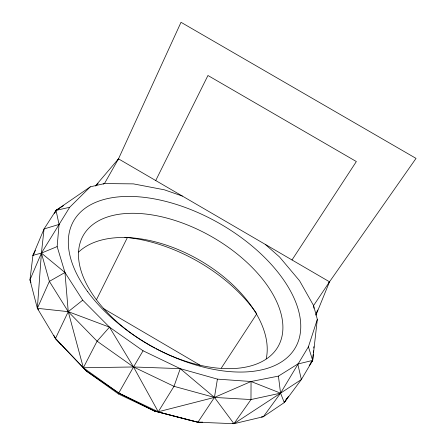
<?xml version="1.0" encoding="UTF-8"?>
<svg xmlns="http://www.w3.org/2000/svg" width="446" height="446" viewBox="0 0 446 446"><rect width="100%" height="100%" fill="white"/><g stroke="black" fill="none" stroke-linecap="round" stroke-linejoin="round"><path stroke-width="0.67" d="M265.208 244.347L279.475 256.902L299.556 280.757L313.571 305.56L317.329 319.336L312.674 360.413L297.783 364.031L278.421 376.117L251.053 381.508L250.975 399.555L233.949 423.7L197.924 422.211L190.269 420.422L154.288 410.961L118.547 394.019L86.513 371.139L55.443 338.531L37.352 308.314L29.966 279.865L32.943 255.352L44.054 228.965L56.018 210.378L90.298 186.829L104.47 183.568L133.393 183.875L164.345 189.801L182.392 196.084M202.696 422.133L197.924 422.211L154.288 410.961L118.748 393.038L86.513 371.139L83.341 367.755L68.244 311.659L64.96 272.5L57.144 246.593L59.067 224.422L56.018 210.378L63.477 205.645M313.22 354.219L312.674 360.413L301.368 379.524L284.275 402.587L263.357 416.72L233.949 423.7L232.6 423.466M313.343 352.842L313.527 350.773M313.772 348.025L313.895 346.648M35.474 250.423L32.943 255.352L41.417 253.099L64.96 272.5L82.727 300.18L109.493 327.158L143.06 350.779L180.256 368.652L217.414 379.122L214.442 397.419L197.924 422.211L154.288 410.961M118.547 394.019L118.748 393.038L133.521 366.969L143.06 350.779M261.311 416.982L263.357 416.72L280.567 393.16L308.415 346.787L317.329 319.336M315.974 314.558L317.48 310.003M83.341 367.755L133.521 366.969L180.256 368.652L174.001 386.325L158.263 411.781L118.748 393.038L83.341 367.755L97.089 341.184L109.493 327.158L133.521 366.969L158.263 411.781L214.442 397.419L251.053 381.508L280.567 393.16L284.275 402.587L288.551 396.232M315.902 315.238L329.516 281.816L118.491 158.848L95.505 185.826M55.215 212.268L56.018 210.378L58.504 209.152M117.917 160.103L181.015 22.3L416.034 158.386L328.323 283.511M96.498 299.667L127.4 237.512M155.721 180.546L207.947 75.497L356.354 161.547L292.007 259.957M54.44 213.456L56.018 210.378L69.682 207.284L90.298 186.829M118.491 158.848L104.47 183.568L103.199 184.081M284.275 402.587L286.75 398.445M69.682 207.284L41.417 253.099L29.966 279.865L30.975 282.424M32.943 255.352L34.047 253.612M221.361 368.006L256.366 314.469M329.516 281.816L313.571 305.56L313.934 308.292M309.173 365.608L312.674 360.413L312.624 358.322M310.633 363.172L312.674 360.413L308.415 346.787M95.661 185.993L98.114 183.557M82.727 300.18L68.244 311.659L55.443 338.531L61.197 344.607L60.489 343.437M64.96 272.5L49.367 281.376L37.352 308.314L38.635 309.853M57.144 246.593L41.417 253.099L37.352 308.314L68.244 311.659L109.493 327.158M59.067 224.422L44.054 228.965L41.417 253.099L49.367 281.376L68.244 311.659L97.089 341.184L133.521 366.969L174.001 386.325L214.442 397.419L250.975 399.555L280.567 393.16L301.368 379.524L297.783 364.031M190.269 420.422L192.326 420.511M217.414 379.122L251.053 381.508M103.628 308.66L200.031 365.163M180.256 368.652L214.442 397.419L233.949 423.7L280.567 393.16L278.421 376.117M86.513 371.139L55.443 338.531L53.899 335.459M78.608 252.074A109.627 64.046 29.7 0 1 198.414 259.516A109.627 64.046 29.7 0 1 266.201 358.818M154.89 348.136A112.136 62.518 29.7 0 1 107.648 216.923A112.136 62.518 29.7 0 1 279.018 307.339A112.136 62.518 29.7 0 1 156.122 348.783M124.869 237.283A122.951 72.999 29.7 0 1 256.712 313.661M87.399 291.31A127.69 70.128 29.7 0 0 288.378 356.516A127.69 70.128 29.7 0 0 177.831 204.892A127.69 70.128 29.7 0 0 87.399 291.31"/></g></svg>
